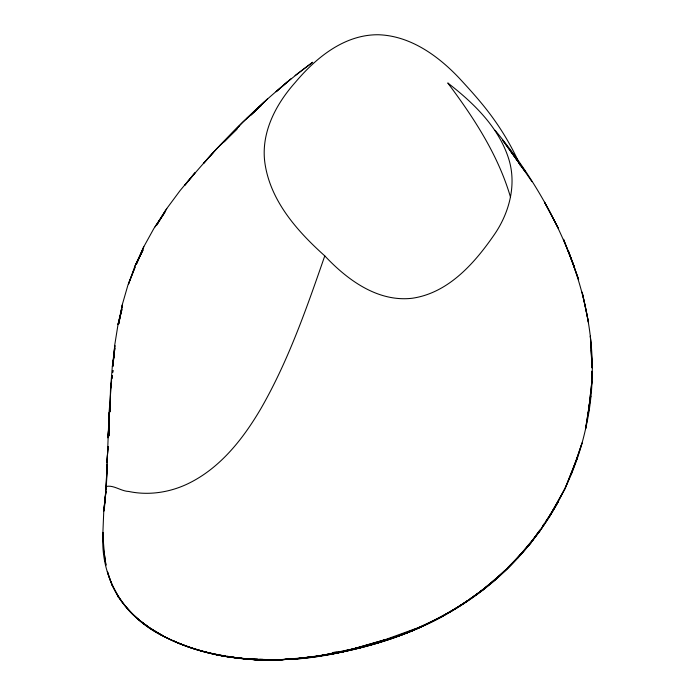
<?xml version="1.0" encoding="UTF-8"?>
<svg xmlns="http://www.w3.org/2000/svg" width="695" height="695" viewBox="0 0 695 695"><rect width="100%" height="100%" fill="white"/><g stroke="black" fill="none" stroke-linecap="round" stroke-linejoin="round"><path stroke-width="1.04" d="M109.089 412.378L108.976 435.826L109.089 412.378L111.556 381.042M110.488 389.469L110.218 411.831L110.531 388.922L112.295 366.778L114.31 353.416M279.251 659.842C357.134 655.715 436.677 631.355 496.143 579.204C540.788 540.024 572.784 486.778 585.616 428.728C610.514 321.029 562.672 212.383 495.101 130.278M109.054 413.195L106.196 489.619M467.44 600.862C409.12 640.321 337.631 658.599 267.697 660.25C233.364 659.477 198.648 653.569 167.66 638.227C125.43 619.627 99.446 579.039 103.086 532.396L103.755 549.38L102.93 531.675L103.755 511.468L106.066 487.942L107.021 464.773L106.405 486.448C113.58 484.815 121.199 491.243 128.705 491.461C149.156 495.796 170.848 492.312 189.448 482.982C221.001 467.214 243.467 438.293 260.972 408.478C288.521 360.505 306.712 307.946 324.782 255.882C297.304 231.235 270.407 201.037 264.925 163.151C260.642 133.101 275.68 104.432 295.114 82.601C315.947 57.789 344.373 34.368 378.488 34.75C410.432 35.801 438.137 55.808 459.326 78.231C466.962 86.51 474.572 94.824 481.731 103.529C496.708 121.616 509.444 141.598 519.113 163.012M107.021 464.773L106.1 487.351L104.267 510.173M106.83 463.122L108.099 446.468L106.891 461.88M107.847 437.833L108.785 427.486M107.899 436.773L108.759 427.468M103.85 510.643L105.935 491.53L103.755 511.468M591.836 382.007L588.213 414.394L591.836 382.007L591.697 371.191M111.826 378.94L112.225 375.786M112.625 372.624L112.885 370.522M110.531 388.922L111.582 380.721M111.843 378.671L112.234 375.595M112.633 372.52L112.894 370.47M121.912 309.457L118.02 324.539L114.727 345.085L112.964 366.361L114.866 345.511L112.408 366.447L114.301 353.677M114.779 350.332L115.092 348.273M118.02 324.539L122.433 304.766L118.758 323.922L122.407 304.245L127.967 284.959L135.065 267.167L128.41 284.264L134.917 266.228L143.822 246.708L153.864 228.499L164.906 212.444M118.133 324.191L121.877 309.596M576.216 460.759L582.062 442.993L571.125 474.781M143.822 246.708L136.394 264.213L143.361 247.95M134.917 266.228L143.014 250.104L135.351 265.273M166.783 208.543L156.862 224.876L166.783 208.543L180.127 190.534L195.034 172.76L184.861 185.174C222.591 139.608 265.116 97.517 312.707 62.255L295.088 75.529M539.859 529.929L530.667 543.177L517.523 558.094L539.867 531.11L558.12 501.938C517.627 575.947 443.245 628.462 361.461 646.958M155.037 226.796L165.514 210.568M537.956 532.648L530.667 543.177L507.133 569.014L479.993 592.036L496.143 579.204L504.987 570.465M542.308 526.402L544.081 523.822M545.375 521.98L550.275 514.917M213.573 152.205L203.374 163.577L216.406 148.991L237.021 128.949L219.872 145.55M239.566 125.699L223.964 141.858L242.737 122.311L261.216 105.388L246.517 118.749M510.147 565.365L520.737 554.619L508.062 567.285M505.083 570.265C451.906 622.268 377.924 648.722 305.166 657.626M267.584 98.794L250.86 114.996L264.117 102.148M287.296 81.914L276.115 91.731L290.953 78.761M467.301 600.81C429.71 627.151 385.473 643.162 340.611 651.953M470.767 598.378L484.632 588.622L469.195 599.655M373.189 643.996L416.479 628.332M279.885 659.564C322.445 659.546 363.963 647.479 403.925 633.918M387.132 639.574L399.599 635.682L363.624 646.385M376.881 642.675L361.435 646.819M378.931 642.05L386.107 639.886M362.138 646.758L348.569 650.52L340.098 651.953M364.232 646.185C392.015 639.843 418.494 629.175 443.618 615.831L412.178 630.982L378.914 642.606L363.45 646.289M337.666 652.423L341.792 651.441M337.674 652.431L341.81 651.476M343.877 651.007L346.979 650.294M341.905 651.554L319.882 656.115L305.079 657.531M343.999 651.119L360.774 647.644M332.332 652.674L336.493 651.841M315.139 656.514L304.453 658.339L279.59 659.633M317.276 656.149L343.982 651.571L385.699 639.53L343.982 651.571L331.784 654.212L317.076 656.158M332.697 653.213L337.987 652.31M332.445 653.361L336.641 652.666M292.908 659.364L314.974 656.445M279.668 659.781L287.105 659.26M291.335 658.851L295.566 658.443M281.814 659.764L279.711 659.72L288.182 659.181M276.349 659.798L257.089 659.92L236.422 657.818M277.149 659.92C241.825 660.693 205.868 655.402 173.42 640.903C192.793 649.26 213.287 655.324 234.302 657.557M265.768 659.79L257.089 659.92L234.198 657.8M263.535 659.876L257.089 659.92L224.737 656.41L214.295 654.256M259.695 659.338L262.849 659.399M237.62 657.844L247.046 659.095L257.567 659.312L247.046 659.095L238.463 657.87M234.172 657.261C182.837 651.137 122.059 626.247 107.386 571.446L112.017 585.077L111.626 584.139L118.359 597.057L117.533 595.65C140.92 631.694 184.34 649.339 225.223 656.019M227.291 656.323L229.359 656.627M231.426 656.931L234.519 657.383M151.084 628.775L162.552 635.543C149.182 628.211 136.576 619.245 126.447 607.76L133.136 614.736M141.311 621.79L147.496 626.212M324.782 255.882C347.179 279.755 377.654 302.29 412.213 298.259C448.075 293.038 473.99 263.874 493.598 235.657C509.192 213.573 517.054 184.74 508.558 158.373C498.376 126.733 473.347 102.808 447.762 82.948C473.86 117.785 498.167 154.968 510.495 197.145M522.84 168.372L516.324 158.886L531.936 181.647M519.625 164.15L520.129 165.297M591.575 361.487L591.393 349.767L591.627 366.96M590.698 396.211L585.616 428.728L590.698 396.211M577.562 457.119L565.087 488.533L548.268 518.487L565.087 488.533L577.562 457.119M356.387 648.148C319.839 657.618 281.988 662.066 244.292 658.756L278.834 660.007L316.381 656.619L356.387 648.148M313.645 656.445L308.354 657.34L313.593 656.471M517.897 161.214L502.433 139.895L525.09 171.43L509.513 149.416L517.897 161.214M550.223 212.748L544.533 202.254L558.215 228.021L550.223 212.748M574.47 267.254L563.541 239.341L574.47 267.254M572.619 262.649L568.345 250.869L578.622 279.572L572.619 262.649M584.999 304.94L582.149 292.126L588.535 322.628L584.999 304.94M105.927 565.113L103.764 549.684L105.927 565.113M591.445 353.929L590.359 336.093L592.071 367.898L591.445 353.929"/></g></svg>
